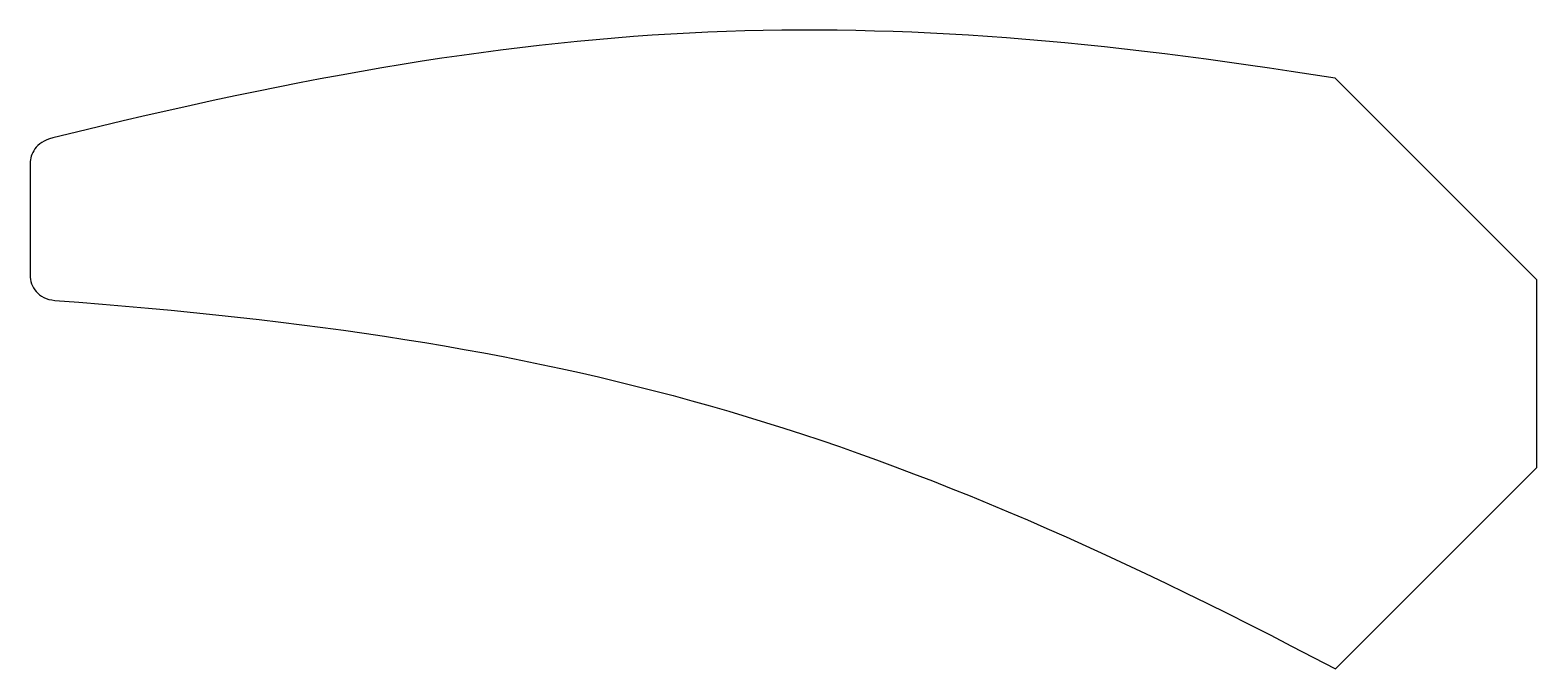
# Model space of a CAD drawing. Extents: x 102 to 148.7, y 66 to 85.9.
import ezdxf

# ---------------------------------------------------------------- set-up
doc = ezdxf.new("R2010")
doc.units = 0
doc.layers.add('outline_rev3-segments', color=7, linetype='CONTINUOUS')

msp = doc.modelspace()

# ---------------------------------------------------------------- linework, layer by layer
at = {"layer": 'outline_rev3-segments', "color": 7}
for p, q in [((119.539484, 85.570019), (118.953819, 85.514929)), ((120.122634, 85.620359), (119.539484, 85.570019)), ((120.703549, 85.665977), (120.122634, 85.620359)), ((121.282505, 85.7069), (120.703549, 85.665977)), ((121.859785, 85.743145), (121.282505, 85.7069)), ((122.435665, 85.774746), (121.859785, 85.743145)), ((123.010425, 85.801726), (122.435665, 85.774746)), ((123.584341, 85.824106), (123.010425, 85.801726)), ((124.157689, 85.841915), (123.584341, 85.824106)), ((124.730753, 85.855179), (124.157689, 85.841915)), ((125.303811, 85.863928), (124.730753, 85.855179)), ((125.877134, 85.86819), (125.303811, 85.863928)), ((126.45101, 85.867967), (125.877134, 85.86819)), ((127.02571, 85.86331), (126.45101, 85.867967)), ((127.601514, 85.854222), (127.02571, 85.86331)), ((128.178704, 85.840732), (127.601514, 85.854222)), ((128.757556, 85.822868), (128.178704, 85.840732)), ((129.338347, 85.800685), (128.757556, 85.822868)), ((129.921358, 85.774184), (129.338347, 85.800685)), ((130.506865, 85.74338), (129.921358, 85.774184)), ((131.095146, 85.708305), (130.506865, 85.74338)), ((131.686483, 85.668989), (131.095146, 85.708305)), ((132.281151, 85.625453), (131.686483, 85.668989)), ((132.879428, 85.577726), (132.281151, 85.625453)), ((133.481595, 85.525834), (132.879428, 85.577726)), ((115.978059, 85.167373), (115.371471, 85.083262)), ((116.580466, 85.246581), (115.978059, 85.167373)), ((117.178966, 85.320918), (116.580466, 85.246581)), ((117.773839, 85.390404), (117.178966, 85.320918)), ((118.365363, 85.455067), (117.773839, 85.390404)), ((118.953819, 85.514929), (118.365363, 85.455067)), ((134.087929, 85.469799), (133.481595, 85.525834)), ((134.698706, 85.409649), (134.087929, 85.469799)), ((135.31421, 85.345407), (134.698706, 85.409649)), ((135.934712, 85.277101), (135.31421, 85.345407)), ((136.560498, 85.204753), (135.934712, 85.277101)), ((137.191843, 85.128389), (136.560498, 85.204753)), ((137.829022, 85.048035), (137.191843, 85.128389)), ((112.897714, 84.697309), (112.266033, 84.58832)), ((113.523821, 84.801274), (112.897714, 84.697309)), ((114.144631, 84.900238), (113.523821, 84.801274)), ((114.76042, 84.994224), (114.144631, 84.900238)), ((115.371471, 85.083262), (114.76042, 84.994224)), ((138.472319, 84.963718), (137.829022, 85.048035)), ((139.122009, 84.875462), (138.472319, 84.963718)), ((139.77837, 84.783291), (139.122009, 84.875462)), ((140.441683, 84.687234), (139.77837, 84.783291)), ((141.112223, 84.58731), (140.441683, 84.687234)), ((110.334755, 84.230934), (109.67799, 84.101586)), ((110.984832, 84.355157), (110.334755, 84.230934)), ((111.628499, 84.474277), (110.984832, 84.355157)), ((112.266033, 84.58832), (111.628499, 84.474277)), ((141.79027, 84.483551), (141.112223, 84.58731)), ((142.476104, 84.375976), (141.79027, 84.483551)), ((148.732037, 78.116115), (142.476104, 84.375976)), ((108.343279, 83.827401), (107.664781, 83.682517)), ((109.014257, 83.967081), (108.343279, 83.827401)), ((109.67799, 84.101586), (109.014257, 83.967081)), ((105.581351, 83.216387), (104.869973, 83.050438)), ((106.284093, 83.377037), (105.581351, 83.216387)), ((106.978475, 83.532403), (106.284093, 83.377037)), ((107.664781, 83.682517), (106.978475, 83.532403)), ((104.149677, 82.879154), (103.420189, 82.702517)), ((104.869973, 83.050438), (104.149677, 82.879154)), ((102.22353, 82.284464), (102.173371, 82.232905)), ((102.280624, 82.333438), (102.22353, 82.284464)), ((102.344974, 82.379285), (102.280624, 82.333438)), ((102.416892, 82.42146), (102.344974, 82.379285)), ((102.496696, 82.459419), (102.416892, 82.42146)), ((102.584704, 82.492617), (102.496696, 82.459419)), ((102.68123, 82.520501), (102.584704, 82.492617)), ((103.420189, 82.702517), (102.68123, 82.520501)), ((101.989992, 81.845434), (101.983952, 81.792825)), ((102.000434, 81.899821), (101.989992, 81.845434)), ((102.015589, 81.955438), (102.000434, 81.899821)), ((102.035796, 82.011739), (102.015589, 81.955438)), ((102.061366, 82.06818), (102.035796, 82.011739)), ((102.092605, 82.124218), (102.061366, 82.06818)), ((102.129836, 82.179308), (102.092605, 82.124218)), ((102.173371, 82.232905), (102.129836, 82.179308)), ((101.983952, 81.792825), (101.981976, 81.742533)), ((101.981976, 81.742533), (101.981976, 81.524965)), ((101.981976, 81.524965), (101.981976, 81.307399)), ((101.981976, 81.307399), (101.981976, 81.089832)), ((101.981976, 81.089832), (101.981976, 80.872266)), ((101.981976, 80.872266), (101.981976, 80.654698)), ((101.981976, 80.654698), (101.981976, 80.437133)), ((101.981976, 80.437133), (101.981976, 80.219565)), ((101.981976, 80.219565), (101.981976, 80.002)), ((101.981976, 80.002), (101.981976, 79.784432)), ((101.981976, 79.784432), (101.981976, 79.566867)), ((101.981976, 79.566867), (101.981976, 79.349299)), ((101.981976, 79.349299), (101.981976, 79.131734)), ((101.981976, 79.131734), (101.981976, 78.914166)), ((101.981976, 78.914166), (101.981976, 78.696601)), ((101.981976, 78.696601), (101.981976, 78.479033)), ((101.981976, 78.479033), (101.981976, 78.261468)), ((101.981976, 78.261468), (101.984799, 78.194629)), ((101.984799, 78.194629), (101.993209, 78.127588)), ((101.993209, 78.127588), (102.00732, 78.060898)), ((148.73222, 72.286448), (148.732037, 78.116115)), ((102.00732, 78.060898), (102.027245, 77.995118)), ((102.027245, 77.995118), (102.053068, 77.930797)), ((102.053068, 77.930797), (102.084869, 77.868496)), ((102.084869, 77.868496), (102.122757, 77.808767)), ((102.122757, 77.808767), (102.166826, 77.752164)), ((102.166826, 77.752164), (102.217164, 77.699245)), ((102.217164, 77.699245), (102.27387, 77.650564)), ((102.27387, 77.650564), (102.337032, 77.606676)), ((102.337032, 77.606676), (102.406749, 77.568133)), ((102.406749, 77.568133), (102.48311, 77.535494)), ((102.48311, 77.535494), (102.56621, 77.509304)), ((102.56621, 77.509304), (102.656146, 77.490141)), ((102.656146, 77.490141), (102.753005, 77.478541)), ((102.753005, 77.478541), (103.49289, 77.420926)), ((103.49289, 77.420926), (104.22325, 77.361326)), ((104.22325, 77.361326), (104.944364, 77.299646)), ((104.944364, 77.299646), (105.656507, 77.235799)), ((105.656507, 77.235799), (106.35996, 77.169697)), ((106.35996, 77.169697), (107.055, 77.101247)), ((107.055, 77.101247), (107.741901, 77.030358)), ((107.741901, 77.030358), (108.420947, 76.956944)), ((108.420947, 76.956944), (109.09241, 76.88091)), ((109.09241, 76.88091), (109.756572, 76.802173)), ((109.756572, 76.802173), (110.41371, 76.720636)), ((110.41371, 76.720636), (111.064102, 76.636215)), ((111.064102, 76.636215), (111.708023, 76.548817)), ((111.708023, 76.548817), (112.345755, 76.45835)), ((112.345755, 76.45835), (112.977574, 76.364729)), ((112.977574, 76.364729), (113.603758, 76.267859)), ((113.603758, 76.267859), (114.224582, 76.167656)), ((114.224582, 76.167656), (114.840329, 76.064024)), ((114.840329, 76.064024), (115.451272, 75.956875)), ((115.451272, 75.956875), (116.057694, 75.84612)), ((116.057694, 75.84612), (116.659869, 75.73167)), ((116.659869, 75.73167), (117.258076, 75.613433)), ((117.258076, 75.613433), (117.852591, 75.491322)), ((117.852591, 75.491322), (118.443694, 75.365242)), ((118.443694, 75.365242), (119.031664, 75.235106)), ((119.031664, 75.235106), (119.616776, 75.100828)), ((119.616776, 75.100828), (120.199311, 74.96231)), ((120.199311, 74.96231), (120.779543, 74.819469)), ((120.779543, 74.819469), (121.357751, 74.672211)), ((121.357751, 74.672211), (121.934216, 74.520446)), ((121.934216, 74.520446), (122.509212, 74.364087)), ((122.509212, 74.364087), (123.083018, 74.203042)), ((123.083018, 74.203042), (123.655912, 74.037222)), ((123.655912, 74.037222), (124.228174, 73.866537)), ((124.228174, 73.866537), (124.800078, 73.690896)), ((124.800078, 73.690896), (125.371905, 73.510209)), ((125.371905, 73.510209), (125.94393, 73.324388)), ((125.94393, 73.324388), (126.516435, 73.133341)), ((126.516435, 73.133341), (127.089693, 72.936979)), ((127.089693, 72.936979), (127.663984, 72.735213)), ((127.663984, 72.735213), (128.239588, 72.527949)), ((128.239588, 72.527949), (128.816777, 72.315102)), ((128.816777, 72.315102), (129.395835, 72.096581)), ((129.395835, 72.096581), (129.977038, 71.872296)), ((142.47926, 66.037473), (148.73222, 72.286448)), ((129.977038, 71.872296), (130.560665, 71.642155)), ((130.560665, 71.642155), (131.14699, 71.406067)), ((131.14699, 71.406067), (131.736293, 71.163946)), ((131.736293, 71.163946), (132.328852, 70.915703)), ((132.328852, 70.915703), (132.924945, 70.661243)), ((132.924945, 70.661243), (133.524848, 70.400479)), ((133.524848, 70.400479), (134.128843, 70.133321)), ((134.128843, 70.133321), (134.737204, 69.859679)), ((134.737204, 69.859679), (135.35021, 69.57946)), ((135.35021, 69.57946), (135.968139, 69.292581)), ((135.968139, 69.292581), (136.591269, 68.998946)), ((136.591269, 68.998946), (137.219876, 68.698467)), ((137.219876, 68.698467), (137.854241, 68.391054)), ((137.854241, 68.391054), (138.49464, 68.076616)), ((138.49464, 68.076616), (139.141352, 67.755063)), ((139.141352, 67.755063), (139.794655, 67.426308)), ((139.794655, 67.426308), (140.454823, 67.09026)), ((140.454823, 67.09026), (141.12214, 66.746827)), ((141.12214, 66.746827), (141.796877, 66.395923)), ((141.796877, 66.395923), (142.47926, 66.037473))]:
    msp.add_line(p, q, dxfattribs=at)

doc.saveas('drawing.dxf')
